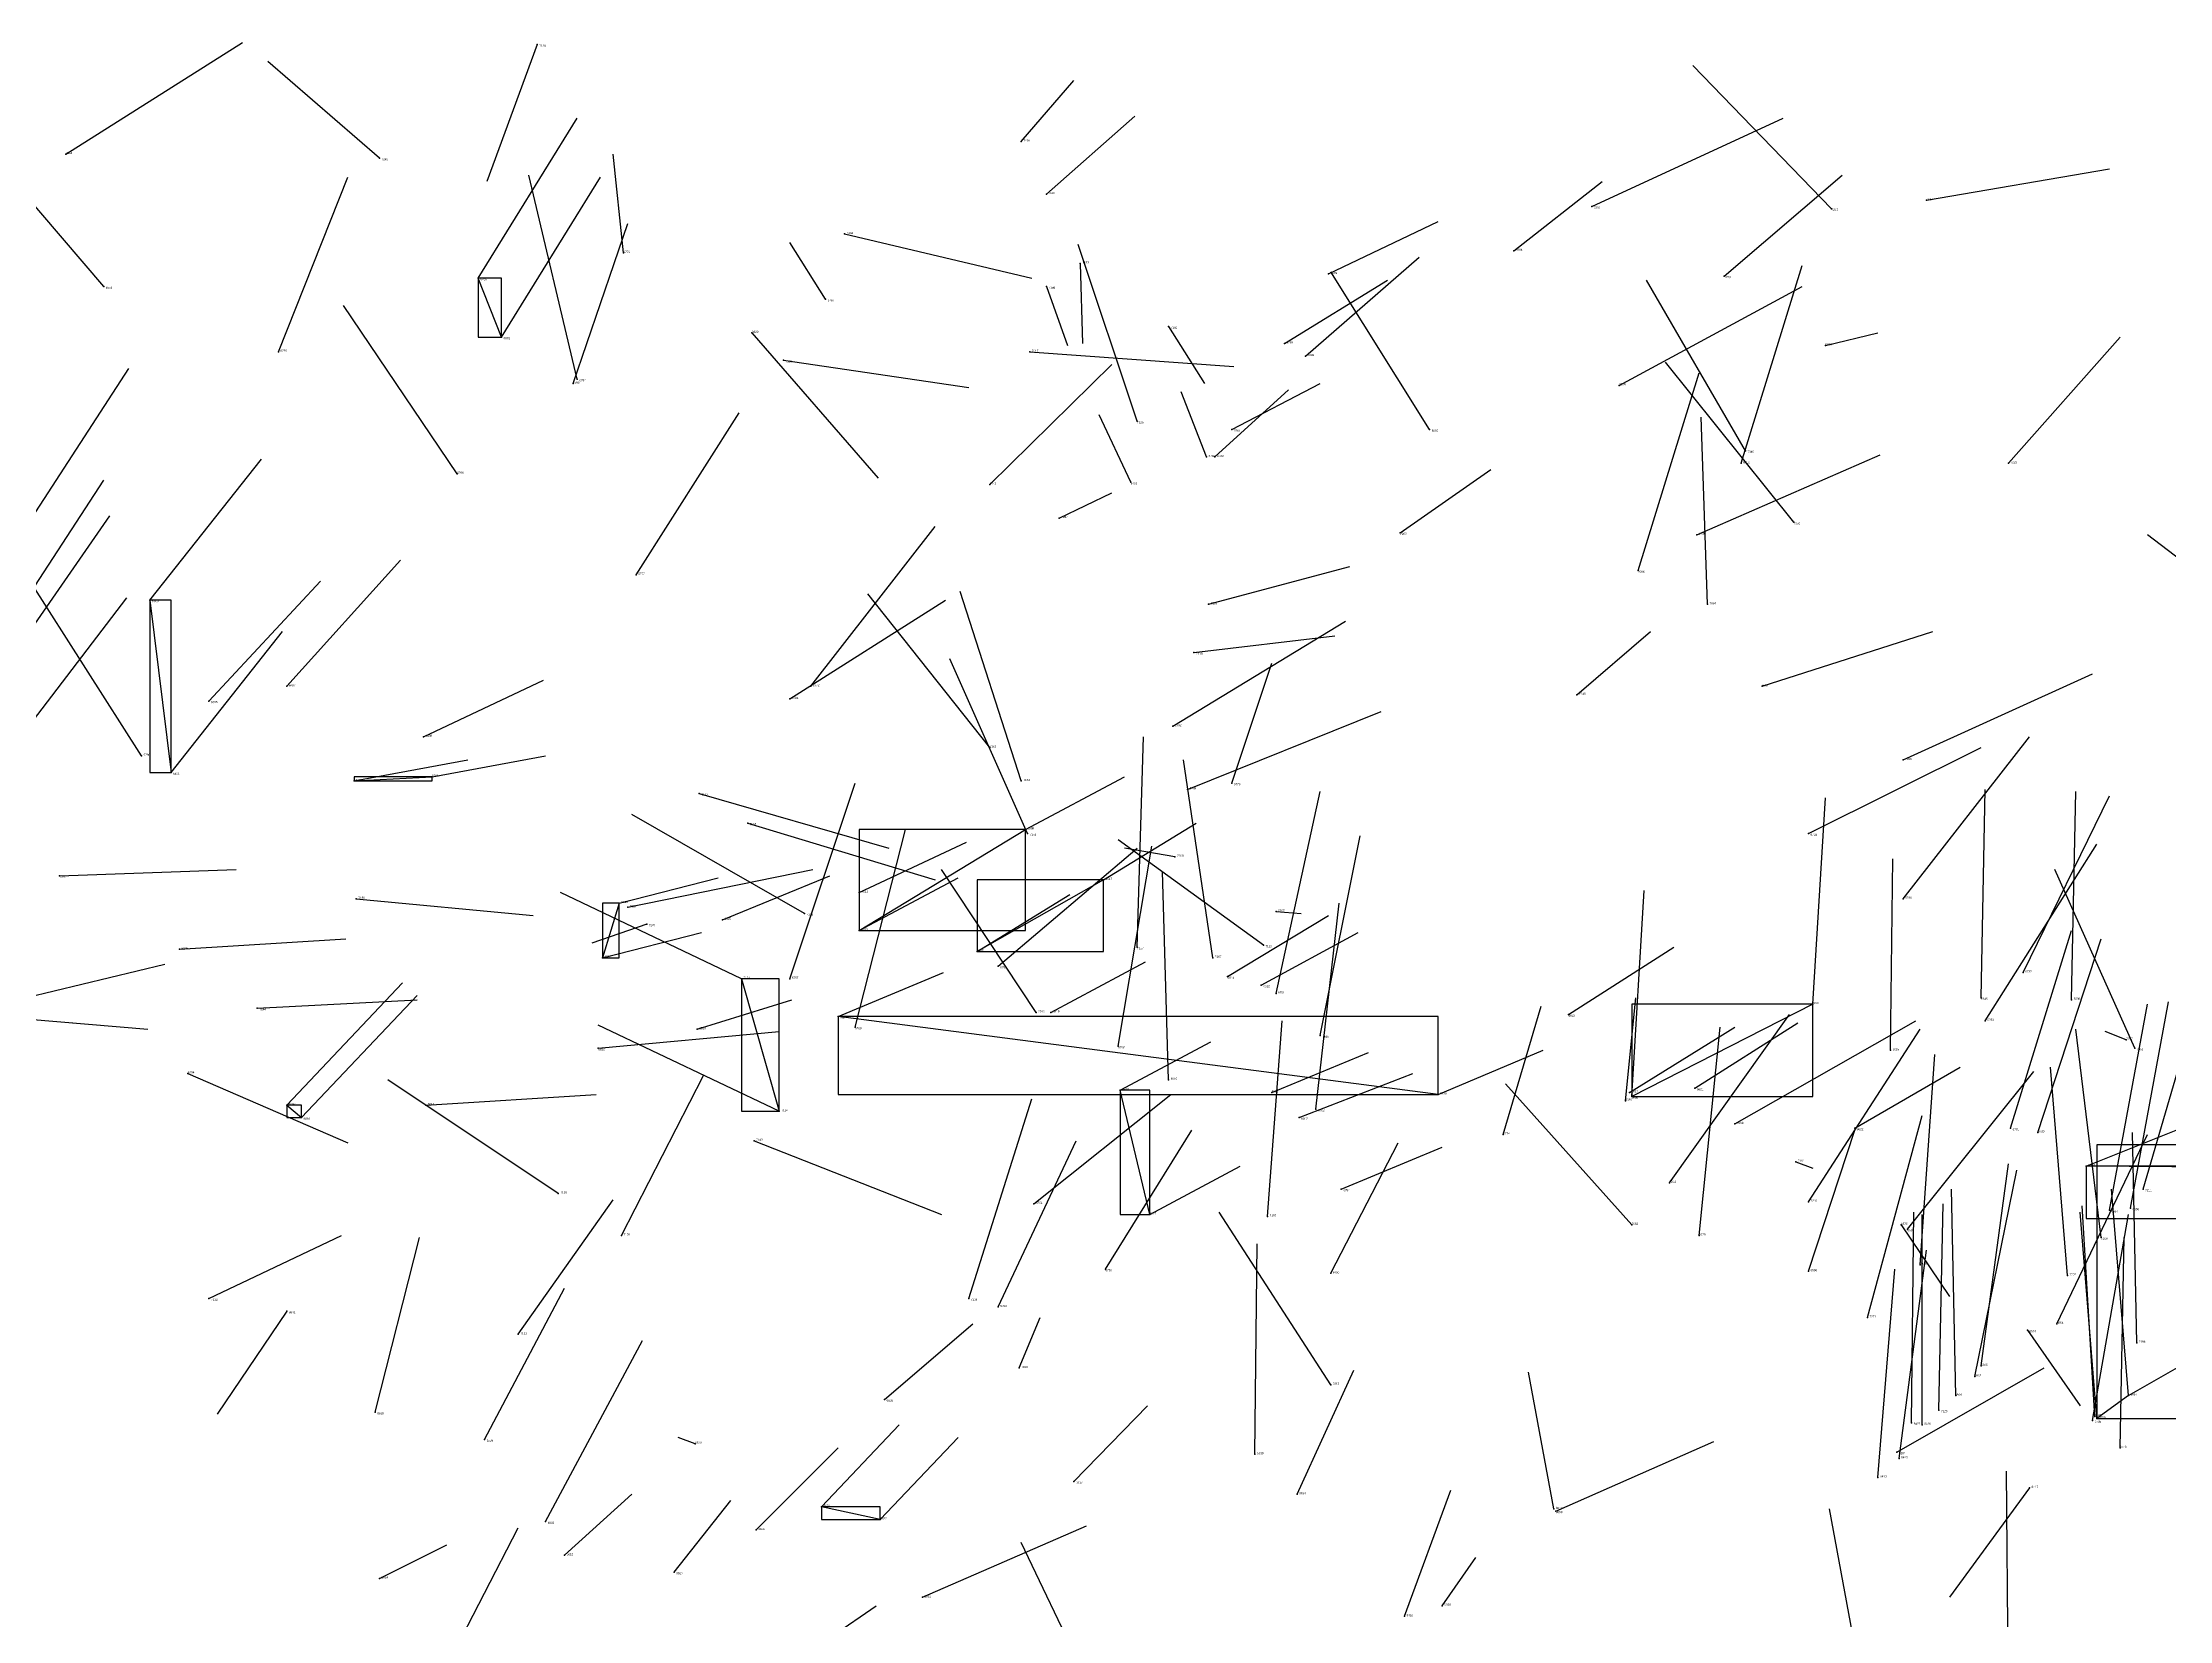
# Model space of a CAD drawing. Extents: x 59.1 to 70.8, y 600.3 to 605.1.
# Drawn here: x 63.286 to 64.297, y 603.772 to 604.522 of the extents above; entities that cross this region are included whole.
import ezdxf

# ---------------------------------------------------------------- set-up
doc = ezdxf.new("R2010")
doc.units = 0
for name, color, linetype in [('Clients', 3, 'CONTINUOUS'), ('Facilities', 3, 'CONTINUOUS'), ('Facilities_lines', 3, 'CONTINUOUS'), ('Min_max_boxes', 1, 'CONTINUOUS'), ('Normals', 1, 'CONTINUOUS'), ('Source_points', 5, 'CONTINUOUS'), ('Text', 3, 'CONTINUOUS')]:
    doc.layers.add(name, color=color, linetype=linetype)

msp = doc.modelspace()

# ---------------------------------------------------------------- linework, layer by layer
at = {"layer": 'Clients', "color": 5}
for p in [(63.493, 604.41, 454.751), (63.347, 604.175, 456.273), (63.471, 604.173, 456.184), (63.753, 604.148, 456.107), (63.552, 604.087, 456.215), (63.73, 604.09, 455.997), (63.664, 604.059, 456.062), (63.798, 604.024, 456.103), (63.636, 604.014, 459.641), (64.041, 604.021, 453.385), (63.409, 604.011, 454.934), (64.257, 603.988, 455.807), (64.262, 603.868, 458.325), (63.656, 603.826, 456.064)]:
    msp.add_point(p, dxfattribs=at)
at = {"layer": 'Facilities', "color": 3}
for p in [(63.521, 604.521, 459.903), (63.297, 604.469, 458.492), (63.751, 604.475, 460.74), (63.446, 604.467, 460.47), (63.763, 604.45, 460.58), (64.022, 604.444, 458.616), (64.136, 604.443, 460.099), (64.181, 604.447, 460.212), (63.667, 604.431, 459.745), (63.562, 604.422, 454.245), (63.985, 604.423, 460.622), (63.779, 604.417, 458.485), (63.897, 604.412, 460.566), (64.085, 604.411, 460.589), (63.315, 604.406, 457.867), (63.658, 604.4, 454.066), (63.763, 604.406, 458.599), (63.821, 604.387, 458.553), (63.504, 604.382, 454.767), (63.623, 604.384, 455.48), (63.876, 604.379, 454.519), (64.133, 604.378, 457.216), (63.398, 604.375, 454.82), (63.638, 604.371, 459.702), (63.755, 604.375, 459.723), (63.886, 604.373, 460.487), (63.538, 604.36, 458.004), (63.54, 604.362, 454.995), (64.035, 604.359, 458.538), (63.806, 604.342, 459.346), (63.851, 604.338, 460.725), (63.945, 604.338, 454.614), (64.095, 604.328, 460.177), (63.483, 604.317, 454.992), (63.839, 604.325, 454.19), (63.843, 604.325, 454.296), (64.093, 604.322, 455.709), (64.22, 604.322, 460.622), (63.736, 604.312, 454.233), (63.803, 604.313, 454.188), (63.769, 604.296, 460.593), (63.931, 604.289, 460.576), (64.072, 604.288, 458.435), (64.118, 604.294, 460.23), (63.568, 604.269, 454.432), (64.044, 604.271, 459.161), (63.337, 604.257, 456.275), (63.84, 604.255, 459.899), (64.077, 604.255, 459.234), (63.833, 604.232, 459.978), (63.402, 604.216, 456.231), (63.651, 604.216, 454.385), (64.103, 604.216, 458.369), (63.365, 604.209, 456.234), (63.641, 604.21, 454.487), (64.015, 604.212, 460.733), (63.823, 604.197, 454.555), (63.467, 604.192, 456.223), (63.736, 604.187, 459.432), (63.333, 604.183, 454.901), (64.17, 604.181, 458.79), (63.434, 604.171, 456.145), (63.598, 604.165, 459.684), (63.751, 604.171, 459.379), (63.83, 604.167, 454.137), (63.851, 604.17, 454.271), (63.621, 604.151, 459.615), (63.754, 604.146, 459.384), (64.125, 604.146, 458.335), (63.824, 604.135, 458.592), (63.294, 604.126, 460.042), (63.435, 604.115, 459.877), (63.674, 604.118, 456.076), (63.79, 604.124, 456.048), (64.17, 604.115, 458.28), (63.56, 604.113, 456.15), (63.564, 604.111, 455.422), (63.609, 604.105, 456.042), (63.648, 604.108, 459.571), (63.872, 604.109, 458.527), (63.573, 604.103, 460.753), (63.674, 604.1, 455.953), (63.351, 604.091, 455.403), (63.806, 604.092, 459.159), (63.842, 604.087, 459.18), (63.866, 604.093, 459.999), (63.618, 604.077, 459.661), (63.641, 604.077, 453.323), (63.74, 604.083, 454.522), (63.849, 604.078, 455.977), (63.865, 604.074, 456.004), (64.227, 604.08, 458.215), (63.872, 604.07, 453.491), (64.127, 604.065, 453.504), (64.207, 604.068, 453.403), (64.25, 604.067, 453.5), (63.388, 604.063, 459.946), (63.672, 604.054, 453.387), (63.758, 604.061, 460.06), (63.765, 604.061, 456.042), (64.011, 604.06, 455.969), (64.209, 604.057, 458.267), (63.55, 604.044, 455.411), (63.597, 604.053, 456.14), (63.797, 604.045, 453.357), (63.893, 604.05, 459.137), (64.276, 604.048, 460.552), (64.28, 604.044, 462.469), (64.164, 604.043, 455.76), (63.355, 604.032, 454.87), (63.821, 604.029, 455.901), (64.071, 604.025, 455.917), (63.402, 604.017, 454.918), (63.468, 604.017, 455.372), (63.87, 604.023, 455.985), (63.891, 604.015, 453.368), (63.949, 604.022, 455.963), (64.038, 604.019, 454.251), (64.04, 604.023, 455.929), (63.883, 604.011, 455.924), (63.98, 604.003, 454.379), (64.09, 604.008, 458.771), (64.147, 604.006, 455.886), (64.221, 604.006, 458.197), (64.234, 604.004, 458.212), (63.624, 604, 459.698), (64.119, 603.99, 460.485), (63.531, 603.975, 459.617), (63.903, 603.977, 455.991), (64.059, 603.98, 458.929), (64.284, 603.977, 458.992), (63.757, 603.97, 454.581), (63.812, 603.965, 456.178), (63.868, 603.964, 458.539), (64.125, 603.971, 458.879), (64.268, 603.967, 458.174), (64.278, 603.968, 458.148), (63.561, 603.955, 459.868), (64.041, 603.96, 462.466), (64.073, 603.955, 455.839), (64.169, 603.96, 455.738), (64.172, 603.958, 458.227), (64.264, 603.954, 458.818), (63.791, 603.939, 455.582), (63.898, 603.937, 454.622), (64.125, 603.938, 454.193), (64.178, 603.941, 458.769), (64.248, 603.936, 458.758), (63.365, 603.925, 460.405), (63.726, 603.925, 461.579), (63.402, 603.919, 458.251), (63.74, 603.921, 455.626), (64.153, 603.916, 458.538), (64.243, 603.913, 458.103), (63.512, 603.908, 459.952), (64.229, 603.91, 455.698), (64.281, 603.904, 458.601), (63.75, 603.892, 458.486), (64.207, 603.893, 458.293), (63.898, 603.884, 462.377), (64.204, 603.888, 458.179), (63.686, 603.877, 456.186), (64.187, 603.872, 458.462), (64.195, 603.879, 458.405), (64.277, 603.879, 458.326), (63.444, 603.871, 460.13), (64.174, 603.866, 458.544), (64.179, 603.865, 458.515), (64.26, 603.867, 458.098), (64.261, 603.869, 458.266), (63.496, 603.858, 460.003), (63.596, 603.856, 458.51), (64.167, 603.852, 459.084), (64.273, 603.854, 458.186), (63.862, 603.851, 458.505), (64.168, 603.849, 458.57), (63.776, 603.838, 456.096), (63.882, 603.832, 454.578), (64.158, 603.84, 458.627), (64.23, 603.835, 459.117), (64.004, 603.825, 460.107), (64.005, 603.824, 460.469), (63.525, 603.819, 458.53), (63.625, 603.815, 456.162), (63.684, 603.82, 456.14), (63.534, 603.803, 456.179), (63.446, 603.792, 456.165), (63.586, 603.795, 456.201), (63.704, 603.783, 455.632), (63.933, 603.774, 454.64), (63.951, 603.779, 460.886)]:
    msp.add_point(p, dxfattribs=at)
at = {"layer": 'Facilities_lines', "color": 3}
for p, q in [((63.504, 604.382, 454.767), (63.493, 604.41, 454.751)), ((63.337, 604.257, 456.275), (63.347, 604.175, 456.273)), ((63.434, 604.171, 456.145), (63.471, 604.173, 456.184)), ((63.674, 604.1, 455.953), (63.753, 604.148, 456.107)), ((63.79, 604.124, 456.048), (63.73, 604.09, 455.997)), ((63.56, 604.113, 456.15), (63.552, 604.087, 456.215)), ((63.618, 604.077, 459.661), (63.636, 604.014, 459.641)), ((64.127, 604.065, 453.504), (64.041, 604.021, 453.385)), ((63.949, 604.022, 455.963), (63.664, 604.059, 456.062)), ((63.812, 603.965, 456.178), (63.798, 604.024, 456.103)), ((63.402, 604.017, 454.918), (63.409, 604.011, 454.934)), ((64.277, 603.879, 458.326), (64.485, 603.998, 458.415)), ((64.377, 603.987, 455.795), (64.257, 603.988, 455.807)), ((64.277, 603.879, 458.326), (64.262, 603.868, 458.325)), ((63.684, 603.82, 456.14), (63.656, 603.826, 456.064))]:
    msp.add_line(p, q, dxfattribs=at)
at = {"layer": 'Min_max_boxes', "color": 1}
for p, q in [((63.504, 604.41, 454.751), (63.493, 604.41, 454.751)), ((63.493, 604.41, 454.751), (63.493, 604.382, 454.751)), ((63.504, 604.41, 454.767), (63.493, 604.41, 454.767)), ((63.493, 604.41, 454.767), (63.493, 604.382, 454.767)), ((63.493, 604.41, 454.751), (63.493, 604.41, 454.767)), ((63.504, 604.382, 454.751), (63.504, 604.41, 454.751)), ((63.504, 604.382, 454.767), (63.504, 604.41, 454.767)), ((63.504, 604.41, 454.751), (63.504, 604.41, 454.767)), ((63.493, 604.382, 454.751), (63.504, 604.382, 454.751)), ((63.493, 604.382, 454.767), (63.504, 604.382, 454.767)), ((63.493, 604.382, 454.751), (63.493, 604.382, 454.767)), ((63.504, 604.382, 454.751), (63.504, 604.382, 454.767)), ((63.347, 604.257, 456.273), (63.337, 604.257, 456.273)), ((63.337, 604.257, 456.273), (63.337, 604.175, 456.273)), ((63.347, 604.257, 456.275), (63.337, 604.257, 456.275)), ((63.337, 604.257, 456.275), (63.337, 604.175, 456.275)), ((63.337, 604.257, 456.273), (63.337, 604.257, 456.275)), ((63.347, 604.175, 456.273), (63.347, 604.257, 456.273)), ((63.347, 604.175, 456.275), (63.347, 604.257, 456.275)), ((63.347, 604.257, 456.273), (63.347, 604.257, 456.275)), ((63.337, 604.175, 456.273), (63.347, 604.175, 456.273)), ((63.337, 604.175, 456.275), (63.347, 604.175, 456.275)), ((63.337, 604.175, 456.273), (63.337, 604.175, 456.275)), ((63.347, 604.175, 456.273), (63.347, 604.175, 456.275)), ((63.471, 604.173, 456.145), (63.434, 604.173, 456.145)), ((63.434, 604.173, 456.145), (63.434, 604.171, 456.145)), ((63.471, 604.173, 456.184), (63.434, 604.173, 456.184)), ((63.434, 604.173, 456.184), (63.434, 604.171, 456.184)), ((63.434, 604.173, 456.145), (63.434, 604.173, 456.184)), ((63.434, 604.171, 456.145), (63.471, 604.171, 456.145)), ((63.434, 604.171, 456.184), (63.471, 604.171, 456.184)), ((63.434, 604.171, 456.145), (63.434, 604.171, 456.184)), ((63.471, 604.171, 456.145), (63.471, 604.173, 456.145)), ((63.471, 604.171, 456.184), (63.471, 604.173, 456.184)), ((63.471, 604.173, 456.145), (63.471, 604.173, 456.184)), ((63.471, 604.171, 456.145), (63.471, 604.171, 456.184)), ((63.753, 604.148, 455.953), (63.674, 604.148, 455.953)), ((63.674, 604.148, 455.953), (63.674, 604.1, 455.953)), ((63.753, 604.148, 456.107), (63.674, 604.148, 456.107)), ((63.674, 604.148, 456.107), (63.674, 604.1, 456.107)), ((63.674, 604.148, 455.953), (63.674, 604.148, 456.107)), ((63.753, 604.1, 455.953), (63.753, 604.148, 455.953)), ((63.753, 604.1, 456.107), (63.753, 604.148, 456.107)), ((63.753, 604.148, 455.953), (63.753, 604.148, 456.107)), ((63.79, 604.124, 455.997), (63.73, 604.124, 455.997)), ((63.73, 604.124, 455.997), (63.73, 604.09, 455.997)), ((63.79, 604.124, 456.048), (63.73, 604.124, 456.048)), ((63.73, 604.124, 456.048), (63.73, 604.09, 456.048)), ((63.73, 604.124, 455.997), (63.73, 604.124, 456.048)), ((63.79, 604.09, 455.997), (63.79, 604.124, 455.997)), ((63.79, 604.09, 456.048), (63.79, 604.124, 456.048)), ((63.79, 604.124, 455.997), (63.79, 604.124, 456.048)), ((63.56, 604.113, 456.15), (63.552, 604.113, 456.15)), ((63.552, 604.113, 456.15), (63.552, 604.087, 456.15)), ((63.56, 604.113, 456.215), (63.552, 604.113, 456.215)), ((63.552, 604.113, 456.215), (63.552, 604.087, 456.215)), ((63.552, 604.113, 456.15), (63.552, 604.113, 456.215)), ((63.56, 604.087, 456.15), (63.56, 604.113, 456.15)), ((63.56, 604.087, 456.215), (63.56, 604.113, 456.215)), ((63.56, 604.113, 456.15), (63.56, 604.113, 456.215)), ((63.674, 604.1, 455.953), (63.753, 604.1, 455.953)), ((63.674, 604.1, 456.107), (63.753, 604.1, 456.107)), ((63.674, 604.1, 455.953), (63.674, 604.1, 456.107)), ((63.753, 604.1, 455.953), (63.753, 604.1, 456.107)), ((63.552, 604.087, 456.15), (63.56, 604.087, 456.15)), ((63.552, 604.087, 456.215), (63.56, 604.087, 456.215)), ((63.552, 604.087, 456.15), (63.552, 604.087, 456.215)), ((63.56, 604.087, 456.15), (63.56, 604.087, 456.215)), ((63.73, 604.09, 455.997), (63.79, 604.09, 455.997)), ((63.73, 604.09, 456.048), (63.79, 604.09, 456.048)), ((63.73, 604.09, 455.997), (63.73, 604.09, 456.048)), ((63.79, 604.09, 455.997), (63.79, 604.09, 456.048)), ((63.636, 604.077, 459.641), (63.618, 604.077, 459.641)), ((63.618, 604.077, 459.641), (63.618, 604.014, 459.641)), ((63.636, 604.077, 459.661), (63.618, 604.077, 459.661)), ((63.618, 604.077, 459.661), (63.618, 604.014, 459.661)), ((63.618, 604.077, 459.641), (63.618, 604.077, 459.661)), ((63.636, 604.014, 459.641), (63.636, 604.077, 459.641)), ((63.636, 604.014, 459.661), (63.636, 604.077, 459.661)), ((63.636, 604.077, 459.641), (63.636, 604.077, 459.661)), ((64.127, 604.065, 453.385), (64.041, 604.065, 453.385)), ((64.041, 604.065, 453.385), (64.041, 604.021, 453.385)), ((64.127, 604.065, 453.504), (64.041, 604.065, 453.504)), ((64.041, 604.065, 453.504), (64.041, 604.021, 453.504)), ((64.041, 604.065, 453.385), (64.041, 604.065, 453.504)), ((64.127, 604.021, 453.385), (64.127, 604.065, 453.385)), ((64.127, 604.021, 453.504), (64.127, 604.065, 453.504)), ((64.127, 604.065, 453.385), (64.127, 604.065, 453.504)), ((63.949, 604.059, 455.963), (63.664, 604.059, 455.963)), ((63.664, 604.059, 455.963), (63.664, 604.022, 455.963)), ((63.949, 604.059, 456.062), (63.664, 604.059, 456.062)), ((63.664, 604.059, 456.062), (63.664, 604.022, 456.062)), ((63.664, 604.059, 455.963), (63.664, 604.059, 456.062)), ((63.949, 604.022, 455.963), (63.949, 604.059, 455.963)), ((63.949, 604.022, 456.062), (63.949, 604.059, 456.062)), ((63.949, 604.059, 455.963), (63.949, 604.059, 456.062)), ((63.812, 604.024, 456.103), (63.798, 604.024, 456.103)), ((63.798, 604.024, 456.103), (63.798, 603.965, 456.103)), ((63.812, 604.024, 456.178), (63.798, 604.024, 456.178)), ((63.798, 604.024, 456.178), (63.798, 603.965, 456.178)), ((63.798, 604.024, 456.103), (63.798, 604.024, 456.178)), ((63.812, 603.965, 456.103), (63.812, 604.024, 456.103)), ((63.812, 603.965, 456.178), (63.812, 604.024, 456.178)), ((63.812, 604.024, 456.103), (63.812, 604.024, 456.178)), ((63.409, 604.017, 454.918), (63.402, 604.017, 454.918)), ((63.402, 604.017, 454.918), (63.402, 604.011, 454.918)), ((63.409, 604.017, 454.934), (63.402, 604.017, 454.934)), ((63.402, 604.017, 454.934), (63.402, 604.011, 454.934)), ((63.402, 604.017, 454.918), (63.402, 604.017, 454.934)), ((63.409, 604.011, 454.918), (63.409, 604.017, 454.918)), ((63.409, 604.011, 454.934), (63.409, 604.017, 454.934)), ((63.409, 604.017, 454.918), (63.409, 604.017, 454.934)), ((63.618, 604.014, 459.641), (63.636, 604.014, 459.641)), ((63.618, 604.014, 459.661), (63.636, 604.014, 459.661)), ((63.618, 604.014, 459.641), (63.618, 604.014, 459.661)), ((63.636, 604.014, 459.641), (63.636, 604.014, 459.661)), ((63.664, 604.022, 455.963), (63.949, 604.022, 455.963)), ((63.664, 604.022, 456.062), (63.949, 604.022, 456.062)), ((63.664, 604.022, 455.963), (63.664, 604.022, 456.062)), ((63.949, 604.022, 455.963), (63.949, 604.022, 456.062)), ((64.041, 604.021, 453.385), (64.127, 604.021, 453.385)), ((64.041, 604.021, 453.504), (64.127, 604.021, 453.504)), ((64.041, 604.021, 453.385), (64.041, 604.021, 453.504)), ((64.127, 604.021, 453.385), (64.127, 604.021, 453.504)), ((63.402, 604.011, 454.918), (63.409, 604.011, 454.918)), ((63.402, 604.011, 454.934), (63.409, 604.011, 454.934)), ((63.402, 604.011, 454.918), (63.402, 604.011, 454.934)), ((63.409, 604.011, 454.918), (63.409, 604.011, 454.934)), ((64.485, 603.998, 458.325), (64.262, 603.998, 458.325)), ((64.262, 603.998, 458.325), (64.262, 603.868, 458.325)), ((64.485, 603.998, 458.415), (64.262, 603.998, 458.415)), ((64.262, 603.998, 458.415), (64.262, 603.868, 458.415)), ((64.262, 603.998, 458.325), (64.262, 603.998, 458.415)), ((64.377, 603.988, 455.762), (64.257, 603.988, 455.762)), ((64.257, 603.988, 455.762), (64.257, 603.963, 455.762)), ((64.377, 603.988, 455.807), (64.257, 603.988, 455.807)), ((64.257, 603.988, 455.807), (64.257, 603.963, 455.807)), ((64.257, 603.988, 455.762), (64.257, 603.988, 455.807)), ((63.798, 603.965, 456.103), (63.812, 603.965, 456.103)), ((63.798, 603.965, 456.178), (63.812, 603.965, 456.178)), ((63.798, 603.965, 456.103), (63.798, 603.965, 456.178)), ((63.812, 603.965, 456.103), (63.812, 603.965, 456.178)), ((64.257, 603.963, 455.762), (64.377, 603.963, 455.762)), ((64.257, 603.963, 455.807), (64.377, 603.963, 455.807)), ((64.257, 603.963, 455.762), (64.257, 603.963, 455.807)), ((64.262, 603.868, 458.325), (64.485, 603.868, 458.325)), ((64.262, 603.868, 458.415), (64.485, 603.868, 458.415)), ((64.262, 603.868, 458.325), (64.262, 603.868, 458.415)), ((63.684, 603.826, 456.064), (63.656, 603.826, 456.064)), ((63.656, 603.826, 456.064), (63.656, 603.82, 456.064)), ((63.684, 603.826, 456.14), (63.656, 603.826, 456.14)), ((63.656, 603.826, 456.14), (63.656, 603.82, 456.14)), ((63.656, 603.826, 456.064), (63.656, 603.826, 456.14)), ((63.684, 603.82, 456.064), (63.684, 603.826, 456.064)), ((63.684, 603.82, 456.14), (63.684, 603.826, 456.14)), ((63.684, 603.826, 456.064), (63.684, 603.826, 456.14)), ((63.656, 603.82, 456.064), (63.684, 603.82, 456.064)), ((63.656, 603.82, 456.14), (63.684, 603.82, 456.14)), ((63.656, 603.82, 456.064), (63.656, 603.82, 456.14)), ((63.684, 603.82, 456.064), (63.684, 603.82, 456.14))]:
    msp.add_line(p, q, dxfattribs=at)
at = {"layer": 'Normals', "color": 1}
for p, q in [((63.297, 604.469, 458.492), (63.381, 604.522, 458.477)), ((63.521, 604.521, 459.903), (63.497, 604.456, 459.976)), ((63.446, 604.467, 460.47), (63.393, 604.513, 460.541)), ((64.136, 604.443, 460.099), (64.07, 604.511, 460.067)), ((63.751, 604.475, 460.74), (63.776, 604.504, 460.833)), ((63.493, 604.41, 454.751), (63.54, 604.486, 454.796)), ((63.763, 604.45, 460.58), (63.805, 604.487, 460.663)), ((64.022, 604.444, 458.616), (64.113, 604.486, 458.619)), ((63.315, 604.406, 457.867), (63.256, 604.475, 457.908)), ((63.562, 604.422, 454.245), (63.557, 604.469, 454.333)), ((63.398, 604.375, 454.82), (63.431, 604.458, 454.865)), ((63.504, 604.382, 454.767), (63.551, 604.458, 454.812)), ((63.54, 604.362, 454.995), (63.517, 604.459, 454.99)), ((64.085, 604.411, 460.589), (64.141, 604.459, 460.657)), ((64.181, 604.447, 460.212), (64.268, 604.462, 460.259)), ((63.985, 604.423, 460.622), (64.027, 604.456, 460.706)), ((63.538, 604.36, 458.004), (63.564, 604.436, 458.063)), ((63.667, 604.431, 459.745), (63.756, 604.41, 459.785)), ((63.897, 604.412, 460.566), (63.949, 604.437, 460.648)), ((63.658, 604.4, 454.066), (63.641, 604.427, 454.161)), ((63.806, 604.342, 459.346), (63.778, 604.426, 459.299)), ((63.886, 604.373, 460.487), (63.94, 604.42, 460.557)), ((63.779, 604.417, 458.485), (63.78, 604.379, 458.578)), ((63.876, 604.379, 454.519), (63.925, 604.409, 454.601)), ((63.945, 604.338, 454.614), (63.898, 604.413, 454.567)), ((64.095, 604.328, 460.177), (64.048, 604.409, 460.143)), ((64.093, 604.322, 455.709), (64.122, 604.416, 455.725)), ((63.763, 604.406, 458.599), (63.773, 604.378, 458.694)), ((64.035, 604.359, 458.538), (64.122, 604.406, 458.554)), ((63.483, 604.317, 454.992), (63.429, 604.397, 454.967)), ((63.821, 604.387, 458.553), (63.838, 604.36, 458.648)), ((63.623, 604.384, 455.48), (63.683, 604.315, 455.439)), ((64.133, 604.378, 457.216), (64.158, 604.384, 457.313)), ((64.22, 604.322, 460.622), (64.273, 604.382, 460.682)), ((63.279, 604.293, 456.326), (63.327, 604.367, 456.373)), ((63.638, 604.371, 459.702), (63.726, 604.358, 459.748)), ((63.736, 604.312, 454.233), (63.794, 604.369, 454.291)), ((63.755, 604.375, 459.723), (63.852, 604.368, 459.702)), ((64.118, 604.294, 460.23), (64.057, 604.37, 460.208)), ((63.843, 604.325, 454.296), (63.878, 604.357, 454.384)), ((63.851, 604.338, 460.725), (63.893, 604.36, 460.813)), ((64.044, 604.271, 459.161), (64.073, 604.365, 459.143)), ((63.839, 604.325, 454.19), (63.827, 604.356, 454.284)), ((63.568, 604.269, 454.432), (63.617, 604.346, 454.474)), ((63.803, 604.313, 454.188), (63.788, 604.345, 454.282)), ((64.077, 604.255, 459.234), (64.074, 604.344, 459.188)), ((63.337, 604.257, 456.275), (63.39, 604.324, 456.328)), ((63.931, 604.289, 460.576), (63.974, 604.319, 460.661)), ((64.072, 604.288, 458.435), (64.159, 604.326, 458.467)), ((63.267, 604.24, 456.371), (63.315, 604.314, 456.418)), ((63.769, 604.296, 460.593), (63.794, 604.308, 460.689)), ((63.268, 604.225, 456.314), (63.318, 604.297, 456.361)), ((63.651, 604.216, 454.385), (63.71, 604.292, 454.412)), ((64.328, 604.256, 459.314), (64.286, 604.288, 459.399)), ((63.402, 604.216, 456.231), (63.456, 604.276, 456.29)), ((63.333, 604.183, 454.901), (63.28, 604.266, 454.884)), ((63.365, 604.209, 456.234), (63.418, 604.266, 456.297)), ((63.84, 604.255, 459.899), (63.907, 604.273, 459.827)), ((63.274, 604.19, 456.304), (63.326, 604.258, 456.355)), ((63.641, 604.21, 454.487), (63.715, 604.257, 454.536)), ((63.736, 604.187, 459.432), (63.678, 604.26, 459.396)), ((63.751, 604.171, 459.379), (63.722, 604.261, 459.346)), ((63.823, 604.197, 454.555), (63.905, 604.247, 454.582)), ((63.347, 604.175, 456.273), (63.4, 604.242, 456.326)), ((63.833, 604.232, 459.978), (63.9, 604.24, 459.904)), ((64.015, 604.212, 460.733), (64.05, 604.242, 460.821)), ((64.103, 604.216, 458.369), (64.184, 604.242, 458.422)), ((63.754, 604.146, 459.384), (63.717, 604.229, 459.343)), ((63.851, 604.17, 454.271), (63.87, 604.227, 454.351)), ((63.467, 604.192, 456.223), (63.524, 604.219, 456.301)), ((64.17, 604.181, 458.79), (64.26, 604.222, 458.779)), ((63.83, 604.167, 454.137), (63.922, 604.204, 454.148)), ((63.806, 604.092, 459.159), (63.809, 604.192, 459.15)), ((64.125, 604.146, 458.335), (64.207, 604.187, 458.374)), ((64.17, 604.115, 458.28), (64.23, 604.192, 458.3)), ((63.434, 604.171, 456.145), (63.488, 604.181, 456.229)), ((63.471, 604.173, 456.184), (63.525, 604.183, 456.268)), ((63.842, 604.087, 459.18), (63.828, 604.181, 459.15)), ((63.598, 604.165, 459.684), (63.688, 604.139, 459.719)), ((63.641, 604.077, 453.323), (63.672, 604.17, 453.305)), ((63.753, 604.148, 456.107), (63.8, 604.173, 456.192)), ((63.872, 604.07, 453.491), (63.893, 604.166, 453.473)), ((64.207, 604.068, 453.403), (64.209, 604.167, 453.388)), ((64.25, 604.067, 453.5), (64.252, 604.166, 453.489)), ((63.648, 604.108, 459.571), (63.566, 604.155, 459.538)), ((64.127, 604.065, 453.504), (64.133, 604.163, 453.485)), ((64.227, 604.08, 458.215), (64.268, 604.164, 458.179)), ((63.621, 604.151, 459.615), (63.71, 604.124, 459.652)), ((63.672, 604.054, 453.387), (63.696, 604.148, 453.363)), ((63.79, 604.124, 456.048), (63.834, 604.151, 456.134)), ((63.893, 604.05, 459.137), (63.912, 604.145, 459.114)), ((63.674, 604.118, 456.076), (63.725, 604.142, 456.158)), ((63.74, 604.083, 454.522), (63.806, 604.139, 454.573)), ((63.866, 604.093, 459.999), (63.797, 604.143, 460.051)), ((63.797, 604.045, 453.357), (63.813, 604.14, 453.33)), ((63.824, 604.135, 458.592), (63.8, 604.139, 458.689)), ((64.209, 604.057, 458.267), (64.262, 604.141, 458.272)), ((63.294, 604.126, 460.042), (63.378, 604.129, 460.096)), ((63.56, 604.113, 456.15), (63.607, 604.125, 456.238)), ((63.564, 604.111, 455.422), (63.652, 604.129, 455.378)), ((63.609, 604.105, 456.042), (63.66, 604.126, 456.125)), ((63.674, 604.1, 455.953), (63.721, 604.125, 456.038)), ((63.758, 604.061, 460.06), (63.713, 604.129, 460.117)), ((63.821, 604.029, 455.901), (63.818, 604.128, 455.888)), ((64.164, 604.043, 455.76), (64.165, 604.134, 455.718)), ((64.28, 604.044, 462.469), (64.242, 604.129, 462.433)), ((63.435, 604.115, 459.877), (63.519, 604.107, 459.931)), ((63.618, 604.077, 459.661), (63.532, 604.118, 459.63)), ((63.73, 604.09, 455.997), (63.774, 604.117, 456.083)), ((64.041, 604.021, 453.385), (64.047, 604.119, 453.366)), ((63.849, 604.078, 455.977), (63.897, 604.107, 456.06)), ((63.872, 604.109, 458.527), (63.884, 604.108, 458.626)), ((63.891, 604.015, 453.368), (63.902, 604.113, 453.349)), ((63.351, 604.091, 455.403), (63.43, 604.096, 455.342)), ((63.573, 604.103, 460.753), (63.547, 604.094, 460.849)), ((63.552, 604.087, 456.215), (63.599, 604.099, 456.303)), ((63.865, 604.074, 456.004), (63.911, 604.099, 456.089)), ((64.221, 604.006, 458.197), (64.25, 604.1, 458.181)), ((64.234, 604.004, 458.212), (64.264, 604.096, 458.186)), ((63.265, 604.065, 460.033), (63.344, 604.084, 460.091)), ((63.765, 604.061, 456.042), (63.81, 604.085, 456.128)), ((64.011, 604.06, 455.969), (64.061, 604.092, 456.049)), ((63.402, 604.017, 454.918), (63.457, 604.075, 454.978)), ((63.664, 604.059, 456.062), (63.714, 604.08, 456.146)), ((63.388, 604.063, 459.946), (63.464, 604.067, 460.01)), ((63.409, 604.011, 454.934), (63.464, 604.069, 454.994)), ((63.597, 604.053, 456.14), (63.642, 604.067, 456.228)), ((63.98, 604.003, 454.379), (63.998, 604.064, 454.456)), ((64.038, 604.019, 454.251), (64.043, 604.068, 454.338)), ((64.268, 603.967, 458.174), (64.286, 604.065, 458.169)), ((64.278, 603.968, 458.148), (64.296, 604.066, 458.138)), ((64.284, 603.977, 458.992), (64.311, 604.069, 458.964)), ((63.254, 604.06, 460.247), (63.336, 604.053, 460.303)), ((63.636, 604.014, 459.641), (63.55, 604.055, 459.61)), ((63.868, 603.964, 458.539), (63.875, 604.057, 458.574)), ((64.04, 604.023, 455.929), (64.09, 604.054, 456.01)), ((64.059, 603.98, 458.929), (64.116, 604.06, 458.909)), ((64.071, 604.025, 455.917), (64.12, 604.056, 455.998)), ((64.073, 603.955, 455.839), (64.083, 604.054, 455.836)), ((64.09, 604.008, 458.771), (64.176, 604.057, 458.759)), ((63.55, 604.044, 455.411), (63.636, 604.052, 455.36)), ((63.798, 604.024, 456.103), (63.841, 604.047, 456.19)), ((64.125, 603.971, 458.879), (64.178, 604.053, 458.859)), ((64.264, 603.954, 458.818), (64.252, 604.053, 458.806)), ((64.276, 604.048, 460.552), (64.266, 604.052, 460.651)), ((63.87, 604.023, 455.985), (63.916, 604.042, 456.072)), ((63.949, 604.022, 455.963), (63.999, 604.043, 456.047)), ((64.147, 604.006, 455.886), (64.197, 604.035, 455.968)), ((64.178, 603.941, 458.769), (64.185, 604.041, 458.77)), ((64.248, 603.936, 458.758), (64.24, 604.035, 458.749)), ((63.355, 604.032, 454.87), (63.431, 603.999, 454.926)), ((63.531, 603.975, 459.617), (63.45, 604.029, 459.596)), ((63.561, 603.955, 459.868), (63.6, 604.031, 459.92)), ((63.883, 604.011, 455.924), (63.937, 604.032, 456.005)), ((64.041, 603.96, 462.466), (63.981, 604.027, 462.422)), ((64.172, 603.958, 458.227), (64.232, 604.033, 458.253)), ((63.468, 604.017, 455.372), (63.549, 604.022, 455.313)), ((63.726, 603.925, 461.579), (63.756, 604.02, 461.589)), ((63.757, 603.97, 454.581), (63.822, 604.022, 454.636)), ((63.791, 603.939, 455.582), (63.832, 604.005, 455.519)), ((64.125, 603.938, 454.193), (64.147, 604.005, 454.264)), ((64.153, 603.916, 458.538), (64.179, 604.012, 458.551)), ((64.243, 603.913, 458.103), (64.286, 604.003, 458.111)), ((64.257, 603.988, 455.807), (64.302, 604.006, 455.895)), ((64.281, 603.904, 458.601), (64.279, 604.004, 458.594)), ((63.624, 604, 459.698), (63.713, 603.965, 459.726)), ((63.74, 603.921, 455.626), (63.777, 604, 455.576)), ((63.898, 603.937, 454.622), (63.93, 603.999, 454.694)), ((63.903, 603.977, 455.991), (63.951, 603.997, 456.076)), ((63.812, 603.965, 456.178), (63.855, 603.988, 456.265)), ((64.119, 603.99, 460.485), (64.127, 603.987, 460.585)), ((64.204, 603.888, 458.179), (64.224, 603.986, 458.179)), ((64.207, 603.893, 458.293), (64.22, 603.989, 458.318)), ((64.195, 603.879, 458.405), (64.193, 603.977, 458.427)), ((64.277, 603.879, 458.326), (64.269, 603.977, 458.343)), ((63.512, 603.908, 459.952), (63.557, 603.972, 460.015)), ((63.898, 603.884, 462.377), (63.845, 603.966, 462.354)), ((64.174, 603.866, 458.544), (64.175, 603.966, 458.549)), ((64.179, 603.865, 458.515), (64.179, 603.965, 458.523)), ((64.187, 603.872, 458.462), (64.189, 603.97, 458.482)), ((64.262, 603.868, 458.325), (64.254, 603.966, 458.342)), ((64.261, 603.869, 458.266), (64.255, 603.969, 458.274)), ((64.26, 603.867, 458.098), (64.277, 603.965, 458.093)), ((63.365, 603.925, 460.405), (63.428, 603.955, 460.476)), ((63.444, 603.871, 460.13), (63.465, 603.954, 460.181)), ((64.169, 603.96, 455.738), (64.192, 603.926, 455.829)), ((64.273, 603.854, 458.186), (64.275, 603.954, 458.184)), ((63.862, 603.851, 458.505), (63.863, 603.951, 458.509)), ((64.168, 603.849, 458.57), (64.181, 603.948, 458.575)), ((64.158, 603.84, 458.627), (64.166, 603.939, 458.619)), ((63.496, 603.858, 460.003), (63.534, 603.93, 460.061)), ((63.402, 603.919, 458.251), (63.369, 603.87, 458.332)), ((63.686, 603.877, 456.186), (63.728, 603.913, 456.269)), ((63.75, 603.892, 458.486), (63.76, 603.916, 458.582)), ((63.525, 603.819, 458.53), (63.571, 603.905, 458.511)), ((64.229, 603.91, 455.698), (64.254, 603.874, 455.788)), ((64.167, 603.852, 459.084), (64.237, 603.892, 459.025)), ((63.882, 603.832, 454.578), (63.909, 603.891, 454.654)), ((64.004, 603.825, 460.107), (63.992, 603.89, 460.182)), ((63.776, 603.838, 456.096), (63.811, 603.874, 456.182)), ((63.656, 603.826, 456.064), (63.693, 603.865, 456.148)), ((63.596, 603.856, 458.51), (63.588, 603.859, 458.61)), ((63.625, 603.815, 456.162), (63.664, 603.854, 456.245)), ((63.684, 603.82, 456.14), (63.721, 603.859, 456.224)), ((64.005, 603.824, 460.469), (64.08, 603.857, 460.412)), ((64.22, 603.744, 457.35), (64.219, 603.843, 457.336)), ((63.534, 603.803, 456.179), (63.566, 603.832, 456.269)), ((63.933, 603.774, 454.64), (63.955, 603.834, 454.717)), ((64.23, 603.835, 459.117), (64.192, 603.783, 459.194)), ((63.586, 603.795, 456.201), (63.613, 603.829, 456.291)), ((64.152, 603.733, 457.216), (64.135, 603.825, 457.182)), ((63.48, 603.754, 460.17), (63.512, 603.816, 460.242)), ((63.704, 603.783, 455.632), (63.782, 603.817, 455.579)), ((63.446, 603.792, 456.165), (63.478, 603.808, 456.258)), ((63.793, 603.721, 462.412), (63.751, 603.809, 462.392)), ((63.951, 603.779, 460.886), (63.967, 603.802, 460.982)), ((63.612, 603.731, 455.423), (63.682, 603.779, 455.371))]:
    msp.add_line(p, q, dxfattribs=at)
at = {"layer": 'Source_points', "color": 5}
for p in [(63.521, 604.521, 459.903), (63.297, 604.469, 458.492), (63.751, 604.475, 460.74), (63.446, 604.467, 460.47), (63.763, 604.45, 460.58), (64.022, 604.444, 458.616), (64.136, 604.443, 460.099), (64.181, 604.447, 460.212), (63.667, 604.431, 459.745), (63.562, 604.422, 454.245), (63.985, 604.423, 460.622), (63.493, 604.41, 454.751), (63.779, 604.417, 458.485), (63.897, 604.412, 460.566), (64.085, 604.411, 460.589), (63.315, 604.406, 457.867), (63.658, 604.4, 454.066), (63.763, 604.406, 458.599), (63.821, 604.387, 458.553), (63.504, 604.382, 454.767), (63.623, 604.384, 455.48), (63.876, 604.379, 454.519), (64.133, 604.378, 457.216), (63.398, 604.375, 454.82), (63.638, 604.371, 459.702), (63.755, 604.375, 459.723), (63.886, 604.373, 460.487), (63.538, 604.36, 458.004), (63.54, 604.362, 454.995), (64.035, 604.359, 458.538), (63.806, 604.342, 459.346), (63.851, 604.338, 460.725), (63.945, 604.338, 454.614), (64.095, 604.328, 460.177), (63.483, 604.317, 454.992), (63.839, 604.325, 454.19), (63.843, 604.325, 454.296), (64.093, 604.322, 455.709), (64.22, 604.322, 460.622), (63.736, 604.312, 454.233), (63.803, 604.313, 454.188), (63.769, 604.296, 460.593), (63.931, 604.289, 460.576), (64.072, 604.288, 458.435), (64.118, 604.294, 460.23), (63.568, 604.269, 454.432), (64.044, 604.271, 459.161), (63.337, 604.257, 456.275), (63.84, 604.255, 459.899), (64.077, 604.255, 459.234), (63.833, 604.232, 459.978), (63.402, 604.216, 456.231), (63.651, 604.216, 454.385), (64.103, 604.216, 458.369), (63.365, 604.209, 456.234), (63.641, 604.21, 454.487), (64.015, 604.212, 460.733), (63.823, 604.197, 454.555), (63.467, 604.192, 456.223), (63.736, 604.187, 459.432), (63.333, 604.183, 454.901), (63.347, 604.175, 456.273), (64.17, 604.181, 458.79), (63.434, 604.171, 456.145), (63.471, 604.173, 456.184), (63.598, 604.165, 459.684), (63.751, 604.171, 459.379), (63.83, 604.167, 454.137), (63.851, 604.17, 454.271), (63.621, 604.151, 459.615), (63.753, 604.148, 456.107), (63.754, 604.146, 459.384), (64.125, 604.146, 458.335), (63.824, 604.135, 458.592), (63.294, 604.126, 460.042), (63.435, 604.115, 459.877), (63.674, 604.118, 456.076), (63.79, 604.124, 456.048), (64.17, 604.115, 458.28), (63.56, 604.113, 456.15), (63.564, 604.111, 455.422), (63.609, 604.105, 456.042), (63.648, 604.108, 459.571), (63.872, 604.109, 458.527), (63.573, 604.103, 460.753), (63.674, 604.1, 455.953), (63.351, 604.091, 455.403), (63.552, 604.087, 456.215), (63.73, 604.09, 455.997), (63.806, 604.092, 459.159), (63.842, 604.087, 459.18), (63.866, 604.093, 459.999), (63.618, 604.077, 459.661), (63.641, 604.077, 453.323), (63.74, 604.083, 454.522), (63.849, 604.078, 455.977), (63.865, 604.074, 456.004), (64.227, 604.08, 458.215), (63.872, 604.07, 453.491), (64.127, 604.065, 453.504), (64.207, 604.068, 453.403), (64.25, 604.067, 453.5), (63.388, 604.063, 459.946), (63.664, 604.059, 456.062), (63.672, 604.054, 453.387), (63.758, 604.061, 460.06), (63.765, 604.061, 456.042), (64.011, 604.06, 455.969), (64.209, 604.057, 458.267), (63.55, 604.044, 455.411), (63.597, 604.053, 456.14), (63.797, 604.045, 453.357), (63.893, 604.05, 459.137), (64.276, 604.048, 460.552), (64.28, 604.044, 462.469), (64.164, 604.043, 455.76), (63.355, 604.032, 454.87), (63.798, 604.024, 456.103), (63.821, 604.029, 455.901), (64.071, 604.025, 455.917), (63.402, 604.017, 454.918), (63.468, 604.017, 455.372), (63.636, 604.014, 459.641), (63.87, 604.023, 455.985), (63.891, 604.015, 453.368), (63.949, 604.022, 455.963), (64.038, 604.019, 454.251), (64.04, 604.023, 455.929), (64.041, 604.021, 453.385), (63.409, 604.011, 454.934), (63.883, 604.011, 455.924), (63.98, 604.003, 454.379), (64.09, 604.008, 458.771), (64.147, 604.006, 455.886), (64.221, 604.006, 458.197), (64.234, 604.004, 458.212), (63.624, 604, 459.698), (64.119, 603.99, 460.485), (64.257, 603.988, 455.807), (63.531, 603.975, 459.617), (63.903, 603.977, 455.991), (64.059, 603.98, 458.929), (64.284, 603.977, 458.992), (63.757, 603.97, 454.581), (63.812, 603.965, 456.178), (63.868, 603.964, 458.539), (64.125, 603.971, 458.879), (64.268, 603.967, 458.174), (64.278, 603.968, 458.148), (63.561, 603.955, 459.868), (64.041, 603.96, 462.466), (64.073, 603.955, 455.839), (64.169, 603.96, 455.738), (64.172, 603.958, 458.227), (64.264, 603.954, 458.818), (63.791, 603.939, 455.582), (63.898, 603.937, 454.622), (64.125, 603.938, 454.193), (64.178, 603.941, 458.769), (64.248, 603.936, 458.758), (63.365, 603.925, 460.405), (63.726, 603.925, 461.579), (63.402, 603.919, 458.251), (63.74, 603.921, 455.626), (64.153, 603.916, 458.538), (64.243, 603.913, 458.103), (63.512, 603.908, 459.952), (64.229, 603.91, 455.698), (64.281, 603.904, 458.601), (63.75, 603.892, 458.486), (64.207, 603.893, 458.293), (63.898, 603.884, 462.377), (64.204, 603.888, 458.179), (63.686, 603.877, 456.186), (64.187, 603.872, 458.462), (64.195, 603.879, 458.405), (64.277, 603.879, 458.326), (63.444, 603.871, 460.13), (64.174, 603.866, 458.544), (64.179, 603.865, 458.515), (64.26, 603.867, 458.098), (64.261, 603.869, 458.266), (64.262, 603.868, 458.325), (63.496, 603.858, 460.003), (63.596, 603.856, 458.51), (64.167, 603.852, 459.084), (64.273, 603.854, 458.186), (63.862, 603.851, 458.505), (64.168, 603.849, 458.57), (63.776, 603.838, 456.096), (63.882, 603.832, 454.578), (64.158, 603.84, 458.627), (64.23, 603.835, 459.117), (63.656, 603.826, 456.064), (64.004, 603.825, 460.107), (64.005, 603.824, 460.469), (63.525, 603.819, 458.53), (63.625, 603.815, 456.162), (63.684, 603.82, 456.14), (63.534, 603.803, 456.179), (63.446, 603.792, 456.165), (63.586, 603.795, 456.201), (63.704, 603.783, 455.632), (63.933, 603.774, 454.64), (63.951, 603.779, 460.886)]:
    msp.add_point(p, dxfattribs=at)

# ---------------------------------------------------------------- texts
at = {"layer": 'Text', "color": 3}
for s, p in [('7120', (63.522, 604.52, 459.903)), ('7194', (63.297, 604.469, 458.492)), ('7256', (63.752, 604.475, 460.74)), ('7249', (63.447, 604.466, 460.47)), ('7007', (63.764, 604.45, 460.58)), ('7047', (64.181, 604.447, 460.212)), ('7056', (64.023, 604.443, 458.616)), ('7247', (64.136, 604.442, 460.099)), ('7134', (63.668, 604.431, 459.745)), ('6776', (63.562, 604.422, 454.245)), ('7183', (63.78, 604.417, 458.485)), ('7004', (63.986, 604.423, 460.622)), ('6786', (63.494, 604.409, 454.751)), ('7259', (63.898, 604.412, 460.566)), ('7223', (64.085, 604.41, 460.589)), ('6554', (63.316, 604.405, 457.867)), ('6767', (63.659, 604.399, 454.066)), ('7186', (63.764, 604.405, 458.599)), ('7190', (63.822, 604.386, 458.553)), ('6801', (63.505, 604.381, 454.767)), ('6820', (63.623, 604.384, 455.48)), ('6795', (63.877, 604.379, 454.519)), ('6690', (64.133, 604.378, 457.216)), ('6789', (63.399, 604.375, 454.82)), ('7133', (63.639, 604.37, 459.702)), ('7117', (63.756, 604.375, 459.723)), ('7009', (63.887, 604.373, 460.487)), ('6565', (63.538, 604.36, 458.004)), ('6794', (63.541, 604.361, 454.995)), ('7054', (64.035, 604.359, 458.538)), ('7125', (63.806, 604.341, 459.346)), ('7261', (63.852, 604.337, 460.725)), ('6800', (63.946, 604.337, 454.614)), ('7049', (64.096, 604.327, 460.177)), ('6796', (63.483, 604.317, 454.992)), ('6782', (63.84, 604.325, 454.19)), ('6780', (63.844, 604.325, 454.296)), ('6612', (64.094, 604.322, 455.709)), ('7229', (64.221, 604.322, 460.622)), ('6771', (63.736, 604.312, 454.233)), ('6793', (63.803, 604.312, 454.188)), ('7267', (63.77, 604.296, 460.593)), ('7263', (63.931, 604.288, 460.576)), ('6735', (64.073, 604.288, 458.435)), ('7050', (64.118, 604.293, 460.23)), ('6777', (63.569, 604.269, 454.432)), ('7066', (64.044, 604.27, 459.161)), ('6503', (63.338, 604.256, 456.275)), ('7135', (63.841, 604.255, 459.899)), ('7064', (64.078, 604.255, 459.234)), ('7118', (63.834, 604.231, 459.978)), ('6487', (63.403, 604.216, 456.231)), ('6772', (63.652, 604.216, 454.385)), ('6737', (64.103, 604.216, 458.369)), ('6505', (63.366, 604.208, 456.234)), ('6781', (63.642, 604.21, 454.487)), ('7240', (64.016, 604.212, 460.733)), ('6792', (63.824, 604.197, 454.555)), ('6488', (63.468, 604.192, 456.223)), ('7162', (63.736, 604.187, 459.432)), ('6790', (63.334, 604.183, 454.901)), ('6491', (63.348, 604.174, 456.273)), ('7055', (64.171, 604.181, 458.79)), ('6482', (63.434, 604.171, 456.145)), ('6506', (63.471, 604.173, 456.184)), ('7122', (63.599, 604.164, 459.684)), ('7164', (63.752, 604.171, 459.379)), ('6799', (63.831, 604.167, 454.137)), ('6773', (63.852, 604.169, 454.271)), ('7128', (63.622, 604.15, 459.615)), ('6508', (63.754, 604.148, 456.107)), ('7154', (63.755, 604.145, 459.384)), ('6734', (64.126, 604.145, 458.335)), ('7200', (63.825, 604.135, 458.592)), ('7020', (63.294, 604.125, 460.042)), ('6517', (63.791, 604.124, 456.048)), ('7136', (63.436, 604.115, 459.877)), ('6511', (63.675, 604.118, 456.076)), ('6736', (64.171, 604.115, 458.28)), ('6518', (63.561, 604.113, 456.15)), ('6824', (63.565, 604.111, 455.422)), ('6507', (63.61, 604.105, 456.042)), ('7126', (63.649, 604.107, 459.571)), ('7202', (63.873, 604.109, 458.527)), ('7270', (63.574, 604.102, 460.753)), ('6813', (63.675, 604.1, 455.953)), ('6808', (63.352, 604.091, 455.403)), ('6522', (63.553, 604.087, 456.215)), ('6819', (63.73, 604.09, 455.997)), ('7157', (63.806, 604.091, 459.159)), ('7167', (63.843, 604.087, 459.18)), ('7129', (63.867, 604.092, 459.999)), ('7131', (63.619, 604.077, 459.661)), ('6757', (63.642, 604.077, 453.323)), ('6791', (63.741, 604.082, 454.522)), ('6814', (63.849, 604.077, 455.977)), ('6512', (63.866, 604.073, 456.004)), ('6732', (64.228, 604.08, 458.215)), ('6761', (63.873, 604.07, 453.491)), ('6637', (64.127, 604.065, 453.504)), ('6645', (64.207, 604.067, 453.403)), ('6630', (64.251, 604.067, 453.5)), ('7144', (63.389, 604.062, 459.946)), ('6513', (63.598, 604.053, 456.14)), ('6521', (63.665, 604.058, 456.062)), ('6760', (63.672, 604.053, 453.387)), ('7015', (63.759, 604.061, 460.06)), ('6519', (63.766, 604.061, 456.042)), ('6620', (64.011, 604.059, 455.969)), ('6733', (64.21, 604.057, 458.267)), ('6812', (63.55, 604.043, 455.411)), ('6758', (63.797, 604.044, 453.357)), ('7165', (63.894, 604.049, 459.137)), ('6615', (64.165, 604.043, 455.76)), ('7237', (64.276, 604.048, 460.552)), ('7061', (64.281, 604.043, 462.469)), ('6784', (63.355, 604.032, 454.87)), ('6523', (63.799, 604.024, 456.103)), ('6810', (63.822, 604.029, 455.901)), ('6822', (63.87, 604.023, 455.985)), ('6617', (64.041, 604.023, 455.929)), ('6621', (64.072, 604.024, 455.917)), ('6797', (63.403, 604.017, 454.918)), ('6811', (63.469, 604.017, 455.372)), ('7124', (63.637, 604.014, 459.641)), ('6762', (63.892, 604.014, 453.368)), ('6818', (63.95, 604.022, 455.963)), ('6586', (64.038, 604.019, 454.251)), ('6640', (64.041, 604.02, 453.385)), ('6816', (63.41, 604.01, 454.934)), ('6817', (63.884, 604.01, 455.924)), ('6774', (63.98, 604.003, 454.379)), ('7058', (64.091, 604.008, 458.771)), ('6622', (64.148, 604.005, 455.886)), ('6731', (64.222, 604.005, 458.197)), ('6730', (64.234, 604.004, 458.212)), ('7143', (63.625, 604, 459.698)), ('7161', (64.12, 603.99, 460.485)), ('6578', (64.258, 603.988, 455.807)), ('7110', (63.532, 603.975, 459.617)), ('6754', (63.904, 603.976, 455.991)), ('7212', (64.059, 603.98, 458.929)), ('7211', (64.285, 603.976, 458.992)), ('6751', (63.758, 603.97, 454.581)), ('6827', (63.812, 603.965, 456.178)), ('7107', (63.869, 603.964, 458.539)), ('7218', (64.126, 603.971, 458.879)), ('6657', (64.269, 603.966, 458.174)), ('6656', (64.279, 603.967, 458.148)), ('7109', (63.562, 603.955, 459.868)), ('7052', (64.041, 603.96, 462.466)), ('6579', (64.073, 603.955, 455.839)), ('6575', (64.169, 603.96, 455.738)), ('6659', (64.172, 603.957, 458.227)), ('7209', (64.264, 603.953, 458.818)), ('6755', (63.791, 603.938, 455.582)), ('6750', (63.899, 603.937, 454.622)), ('6566', (64.126, 603.938, 454.193)), ('7213', (64.178, 603.941, 458.769)), ('7207', (64.249, 603.936, 458.758)), ('7113', (63.366, 603.924, 460.405)), ('7108', (63.727, 603.924, 461.579)), ('6841', (63.403, 603.918, 458.251)), ('6753', (63.741, 603.921, 455.626)), ('7221', (64.154, 603.916, 458.538)), ('6654', (64.243, 603.913, 458.103)), ('7111', (63.513, 603.908, 459.952)), ('6574', (64.23, 603.909, 455.698)), ('7196', (64.282, 603.904, 458.601)), ('7106', (63.751, 603.892, 458.486)), ('6665', (64.207, 603.893, 458.293)), ('7053', (63.899, 603.884, 462.377)), ('6662', (64.204, 603.888, 458.179)), ('6826', (63.687, 603.876, 456.186)), ('7225', (64.188, 603.871, 458.462)), ('6658', (64.195, 603.879, 458.405)), ('6667', (64.278, 603.879, 458.326)), ('8518', (63.445, 603.87, 460.13)), ('8427', (64.175, 603.865, 458.544)), ('8426', (64.18, 603.865, 458.515)), ('3747', (64.261, 603.869, 458.266)), ('3745', (64.261, 603.866, 458.098)), ('3750', (64.263, 603.868, 458.325)), ('8529', (63.497, 603.857, 460.003)), ('8638', (63.596, 603.856, 458.51)), ('8639', (63.863, 603.851, 458.505)), ('8394', (64.168, 603.851, 459.084)), ('3743', (64.273, 603.854, 458.186)), ('8423', (64.169, 603.849, 458.57)), ('3617', (63.777, 603.837, 456.096)), ('3484', (63.883, 603.832, 454.578)), ('8413', (64.159, 603.84, 458.627)), ('8447', (64.231, 603.835, 459.117)), ('3629', (63.657, 603.826, 456.064)), ('3627', (63.684, 603.82, 456.14)), ('8649', (64.005, 603.825, 460.107)), ('8659', (64.005, 603.823, 460.469)), ('8641', (63.526, 603.818, 458.53)), ('3616', (63.626, 603.815, 456.162)), ('3612', (63.535, 603.803, 456.179)), ('3614', (63.447, 603.792, 456.165)), ('3625', (63.587, 603.794, 456.201)), ('3512', (63.705, 603.783, 455.632)), ('3482', (63.934, 603.774, 454.64)), ('8550', (63.952, 603.779, 460.886))]:
    msp.add_text(s, height=0.001, dxfattribs=at).set_placement(p)

doc.saveas('drawing.dxf')
